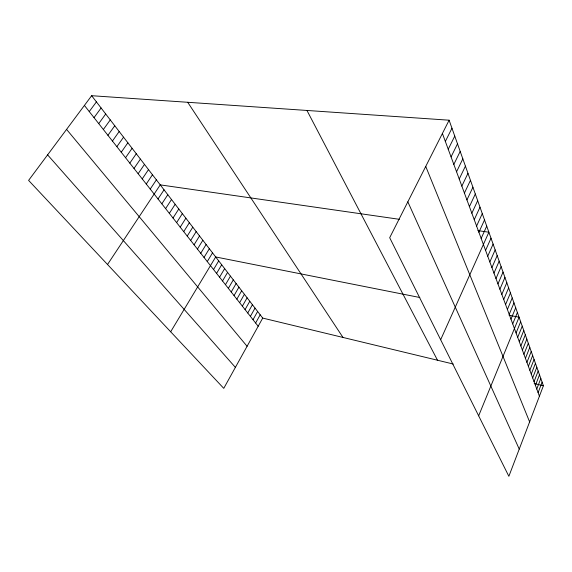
<?xml version="1.0" encoding="UTF-8"?>
<svg xmlns="http://www.w3.org/2000/svg" width="572" height="572" viewBox="0 0 572 572"><rect width="100%" height="100%" fill="white"/><g stroke="black" fill="none" stroke-linecap="round" stroke-linejoin="round"><path stroke-width="0.86" d="M449.113 120.199L543.4 385.757L508.865 476.297L389.689 237.709L449.113 120.199L91.649 95.703L28.6 180.394L223.759 388.352L262.712 318.089L91.649 95.703M538.102 392.642L542.12 382.146M536.772 389.031L540.819 378.492M534.048 381.667L538.173 371.035M535.421 385.371L539.503 374.789M532.668 377.913L536.822 367.224M531.259 374.102L535.449 363.37M529.836 370.248L534.062 359.459M528.392 366.337L532.654 355.498M525.439 358.344L529.786 347.404M526.926 362.369L531.231 351.48M523.931 354.268L528.321 343.279M522.408 350.128L526.833 339.089M520.856 345.938L525.325 334.842M519.283 341.677L523.795 330.53M517.689 337.358L522.243 326.162M516.073 332.983L520.663 321.729M478.657 415.815L519.069 317.224L509.066 315.236M512.712 323.881L517.395 312.519M510.968 319.162L515.701 307.736M509.202 314.364L513.978 302.881M507.4 309.488L512.226 297.955M505.569 304.54L510.446 292.943M503.717 299.513L508.644 287.859M501.83 294.401L506.806 282.69M499.914 289.21L504.947 277.441M497.962 283.934L503.053 272.108M495.988 278.571L501.122 266.688M493.972 273.123L499.17 261.175M491.927 267.582L497.182 255.577M489.846 261.947L495.159 249.878M487.73 256.22L493.1 244.087M485.578 250.386L491.012 238.195M440.654 339.747L488.881 232.211L477.92 230.63M481.159 238.431L486.722 226.112M478.893 232.289L484.52 219.913M476.59 226.047L482.282 213.606M474.245 219.684L480.001 207.186M471.85 213.213L477.677 200.65M469.419 206.621L475.318 193.994M466.938 199.914L472.915 187.223M464.414 193.079L470.463 180.323M461.847 186.114L467.967 173.295M459.223 179.015L465.422 166.13M456.556 171.786L462.834 158.837M453.832 164.414L460.195 151.408M451.058 156.907L457.507 143.829M448.233 149.242L454.761 136.107M445.345 141.434L451.966 128.228M255.62 322.994L260.181 314.8M253.024 319.698L257.622 311.475M250.4 316.366L255.04 308.115M247.748 312.998L252.424 304.712M245.066 309.595L249.785 301.28M242.364 306.149L247.111 297.812M239.618 302.667L244.416 294.301M236.851 299.149L241.684 290.748M234.048 295.588L238.924 287.158M231.217 291.992L236.129 283.533M228.357 288.352L233.312 279.865M225.461 284.67L230.459 276.154M222.529 280.952L227.57 272.401M219.569 277.184L224.653 268.604M216.573 273.38L221.7 264.772M213.542 269.526L218.711 260.882M170.67 331.774L215.687 256.957L419.834 297.512M207.271 261.561L212.534 252.86M204.032 257.443L209.345 248.713M200.751 253.274L206.113 244.509M197.433 249.056L202.845 240.261M194.072 244.787L199.535 235.957M190.669 240.462L196.189 231.603M187.223 236.086L192.793 227.191M183.734 231.653L189.361 222.722M180.201 227.163L185.879 218.204M176.626 222.615L182.354 213.621M173.001 218.003L178.786 208.98M169.326 213.342L175.175 204.283M165.608 208.616L171.514 199.521M161.84 203.825L167.803 194.702M158.022 198.97L164.042 189.818M107.522 264.493L160.239 184.87L399.378 219.312M150.236 189.075L156.378 179.851M146.26 184.02L152.467 174.767M142.228 178.907L148.505 169.619M138.145 173.716L144.487 164.393M134.012 168.454L140.419 159.102M129.815 163.12L136.286 153.732M125.561 157.715L132.103 148.291M121.243 152.231L127.863 142.778M116.867 146.668L123.559 137.18M112.427 141.034L119.19 131.51M107.929 135.307L114.765 125.754M103.36 129.508L110.274 119.913M98.727 123.616L105.72 113.992M94.022 117.639L101.101 107.986M89.253 111.576L96.411 101.887M262.712 318.089L453.281 364.035M534.184 383.533L543.4 385.757M47.605 154.869L235.385 367.388M66.566 129.394L247.083 346.282M84.413 105.427L258.187 326.262M187.702 102.281L342.978 337.437M306.957 110.453L437.508 360.231M407.836 201.83L519.24 449.113M425.74 166.416L529.622 421.886M442.406 133.462L539.417 396.203"/></g></svg>
